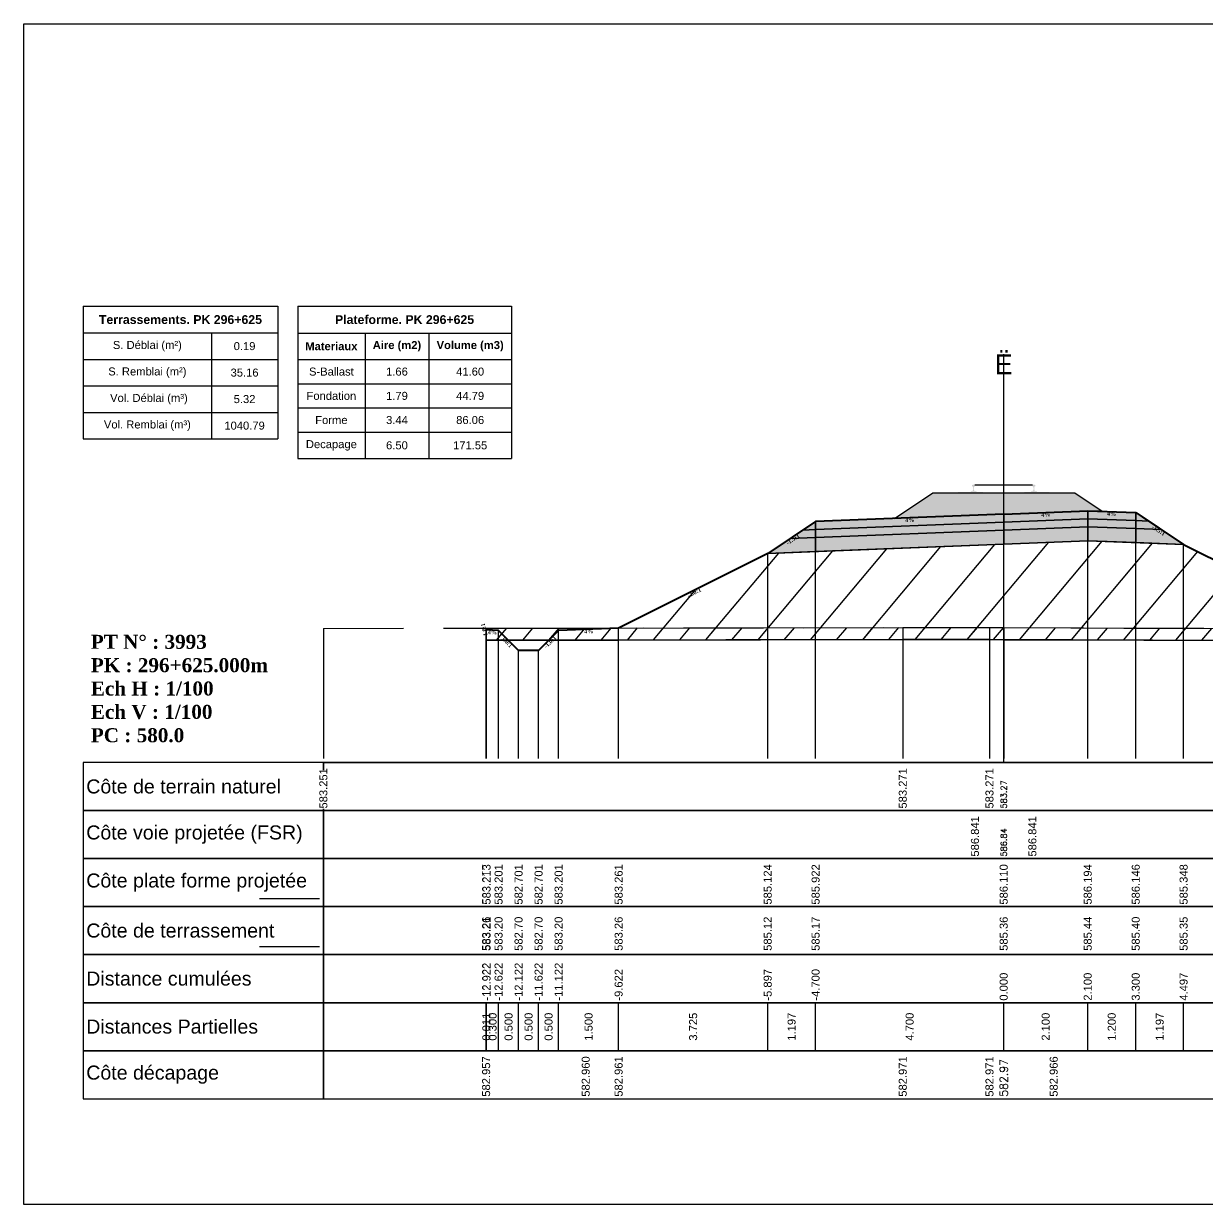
# Model space of a CAD drawing. Header units: millimetres. Extents: x 2762 to 3076, y 916 to 3305.
# Drawn here: x 2950.21 to 2979.79, y 2999.65 to 3029.15 of the extents above; entities that cross this region are included whole.
import ezdxf

# ---------------------------------------------------------------- set-up
doc = ezdxf.new("R2010")
doc.units = ezdxf.units.MM
doc.header["$LTSCALE"] = 2
doc.linetypes.add('CACHE', pattern=[9.525, 6.35, -3.175])
doc.linetypes.add('DASHED', pattern=[0.75, 0.5, -0.25])
for name, color, linetype in [('C-ANNO-TABL', 1, 'Continuous'), ('C-ANNO-TABL-TEXT', 150, 'Continuous'), ('C-ANNO-TABL-TITL', 150, 'Continuous'), ('C-ANNO-TABL-TTBL', 5, 'Continuous'), ('C-ROAD-CORR', 5, 'Continuous'), ('C-ROAD-SCTN', 7, 'Continuous')]:
    doc.layers.add(name, color=color, linetype=linetype)
doc.styles.add('ARIAL', font='arial.ttf')
doc.styles.add('C3D_Etiquette', font='romans.shx')
doc.styles.add('C3D_Profil_Travers', font='romans.shx')
doc.styles.get("Standard").update_dxf_attribs({"font": 'arial.ttf'})

msp = doc.modelspace()

# ---------------------------------------------------------------- hatches: boundary and pattern name
at = {"linetype": 'Continuous', "lineweight": -3}
msp.add_hatch(color=254, dxfattribs=at).paths.add_polyline_path([(2973.487, 3017.241), (2973.487, 3017.426), (2973.602, 3017.447), (2973.95, 3017.447), (2973.95, 3017.452), (2973.876, 3017.452), (2973.876, 3017.462), (2973.877, 3017.463), (2973.879, 3017.464), (2973.88, 3017.464), (2973.9, 3017.466), (2973.903, 3017.466), (2973.906, 3017.468), (2973.934, 3017.478), (2973.937, 3017.479), (2973.938, 3017.481), (2973.939, 3017.482), (2973.94, 3017.486), (2973.941, 3017.493), (2973.942, 3017.502), (2973.943, 3017.513), (2973.943, 3017.537), (2973.942, 3017.552), (2973.942, 3017.559), (2973.941, 3017.565), (2973.94, 3017.569), (2973.94, 3017.571), (2973.939, 3017.575), (2973.938, 3017.576), (2973.937, 3017.578), (2973.936, 3017.579), (2973.935, 3017.58), (2973.919, 3017.585), (2973.917, 3017.587), (2973.916, 3017.588), (2973.915, 3017.59), (2973.915, 3017.592), (2973.915, 3017.61), (2973.916, 3017.615), (2973.917, 3017.617), (2973.919, 3017.619), (2973.921, 3017.621), (2973.924, 3017.622), (2973.925, 3017.622), (2973.929, 3017.623), (2973.933, 3017.624), (2973.936, 3017.624), (2973.94, 3017.624), (2973.945, 3017.624), (2973.948, 3017.624), (2973.951, 3017.624), (2973.955, 3017.624), (2973.958, 3017.624), (2973.962, 3017.624), (2973.967, 3017.624), (2973.97, 3017.624), (2973.974, 3017.623), (2973.978, 3017.622), (2973.979, 3017.622), (2973.981, 3017.621), (2973.984, 3017.619), (2973.986, 3017.617), (2973.987, 3017.615), (2973.987, 3017.61), (2973.987, 3017.592), (2973.987, 3017.59), (2973.987, 3017.588), (2973.986, 3017.587), (2973.984, 3017.585), (2973.968, 3017.58), (2973.967, 3017.579), (2973.965, 3017.578), (2973.964, 3017.576), (2973.964, 3017.575), (2973.963, 3017.571), (2973.962, 3017.569), (2973.962, 3017.565), (2973.961, 3017.559), (2973.96, 3017.552), (2973.96, 3017.537), (2973.96, 3017.513), (2973.961, 3017.502), (2973.962, 3017.493), (2973.963, 3017.486), (2973.964, 3017.482), (2973.965, 3017.481), (2973.966, 3017.479), (2973.968, 3017.478), (2973.997, 3017.468), (2974, 3017.466), (2974.003, 3017.466), (2974.023, 3017.464), (2974.024, 3017.464), (2974.025, 3017.463), (2974.026, 3017.462), (2974.026, 3017.452), (2973.952, 3017.452), (2973.952, 3017.447), (2974.156, 3017.447), (2974.288, 3017.416), (2975.122, 3017.416), (2975.253, 3017.447), (2975.457, 3017.447), (2975.457, 3017.452), (2975.383, 3017.452), (2975.383, 3017.462), (2975.384, 3017.463), (2975.386, 3017.464), (2975.387, 3017.464), (2975.407, 3017.466), (2975.41, 3017.466), (2975.413, 3017.468), (2975.441, 3017.478), (2975.444, 3017.479), (2975.445, 3017.481), (2975.446, 3017.482), (2975.447, 3017.486), (2975.448, 3017.493), (2975.449, 3017.502), (2975.45, 3017.513), (2975.45, 3017.537), (2975.449, 3017.552), (2975.449, 3017.559), (2975.448, 3017.565), (2975.447, 3017.569), (2975.447, 3017.571), (2975.446, 3017.575), (2975.445, 3017.576), (2975.444, 3017.578), (2975.443, 3017.579), (2975.442, 3017.58), (2975.426, 3017.585), (2975.424, 3017.587), (2975.423, 3017.588), (2975.422, 3017.59), (2975.422, 3017.592), (2975.422, 3017.61), (2975.423, 3017.615), (2975.424, 3017.617), (2975.426, 3017.619), (2975.428, 3017.621), (2975.431, 3017.622), (2975.432, 3017.622), (2975.436, 3017.623), (2975.44, 3017.624), (2975.443, 3017.624), (2975.447, 3017.624), (2975.452, 3017.624), (2975.455, 3017.624), (2975.458, 3017.624), (2975.462, 3017.624), (2975.465, 3017.624), (2975.469, 3017.624), (2975.474, 3017.624), (2975.477, 3017.624), (2975.481, 3017.623), (2975.485, 3017.622), (2975.486, 3017.622), (2975.488, 3017.621), (2975.491, 3017.619), (2975.493, 3017.617), (2975.494, 3017.615), (2975.494, 3017.61), (2975.494, 3017.592), (2975.494, 3017.59), (2975.494, 3017.588), (2975.493, 3017.587), (2975.491, 3017.585), (2975.475, 3017.58), (2975.474, 3017.579), (2975.472, 3017.578), (2975.471, 3017.576), (2975.471, 3017.575), (2975.47, 3017.571), (2975.469, 3017.569), (2975.469, 3017.565), (2975.468, 3017.559), (2975.467, 3017.552), (2975.467, 3017.537), (2975.467, 3017.513), (2975.468, 3017.502), (2975.469, 3017.493), (2975.47, 3017.486), (2975.471, 3017.482), (2975.472, 3017.481), (2975.473, 3017.479), (2975.475, 3017.478), (2975.504, 3017.468), (2975.507, 3017.466), (2975.51, 3017.466), (2975.53, 3017.464), (2975.531, 3017.464), (2975.532, 3017.463), (2975.533, 3017.462), (2975.533, 3017.452), (2975.459, 3017.452), (2975.459, 3017.447), (2975.807, 3017.447), (2975.922, 3017.426), (2975.922, 3017.241)])
h = msp.add_hatch(dxfattribs=at)
h.set_pattern_fill('GRAVEL', color=252, scale=0.009, style=0)
h.set_pattern_definition([(228.0128, (2972.136781, 3017.012731), (-1.8288, -2.0574), [0.030755, -3.0447435]), (184.96974, (2972.116207, 3016.989871), (2.743199999, 0.228600013), [0.0527764, -5.2248644]), (132.51045, (2972.063629, 3016.9853), (2.286, -2.5146), [0.0372133, -3.684125]), (267.2737, (2971.974475, 3016.928149), (0.2286, 4.572), [0.0480604, -4.7579794]), (292.83365, (2971.972189, 3016.880143), (-1.143, 2.7432), [0.047127, -4.6655827]), (357.2737, (2971.990477, 3016.836709), (-4.572, 0.2286), [0.0480604, -4.7579794]), (37.69424, (2972.038483, 3016.834423), (-2.9718, -2.286), [0.0635574, -6.2921804]), (72.25533, (2972.088775, 3016.873285), (1.6002, 5.0292), [0.0600048, -5.940473]), (121.42957, (2972.107063, 3016.930435), (-1.8288, 2.9718), [0.048223, -4.774099]), (175.23636, (2972.081917, 3016.971583), (2.5146, -0.2286), [0.055054, -2.697654]), (222.39744, (2972.027053, 3016.9761554), (-2.7432, -2.5146), [0.071197, -7.0485095]), (138.81407, (2972.20079, 3016.925863), (-1.6002, 1.3716), [0.0243004, -2.405751]), (171.46923, (2972.182501, 3016.941865), (2.9718, -0.4572), [0.0462314, -4.5769175]), (225, (2972.13678, 3016.94872), (-3e-17, -0.2286), [0.032329, -0.29096]), (203.1986, (2972.12078, 3016.976155), (1.143, 0.4572), [0.01741, -1.723556]), (291.8014, (2972.104777, 3016.969297), (-0.2286, 0.6858), [0.024621, -1.206428]), (30.9638, (2972.11392, 3016.946437), (0.6858, 0.4572), [0.039989, -1.292967]), (161.565, (2972.14821, 3016.96701), (0.4572, -0.2286), [0.028916, -0.693981]), (16.38954, (2971.972189, 3016.969297), (2.286, 0.6858), [0.040508, -4.0102944]), (70.34618, (2972.011051, 3016.980727), (-0.9144, -2.5146), [0.033984, -3.3643994]), (293.1986, (2972.14821, 3017.01273), (-0.4572, 1.143), [0.034819, -1.7061465]), (343.61046, (2972.161927, 3016.980727), (-2.286, 0.6858), [0.040508, -4.0102944]), (339.44395, (2971.97219, 3016.827565), (-1.143, 0.4572), [0.039063, -1.914096]), (294.77514, (2972.008765, 3016.81385), (-1.143, 2.5146), [0.0327305, -3.2403234]), (66.8014, (2972.150497, 3016.78413), (0.4572, 1.143), [0.034819, -1.7061465]), (17.35402, (2972.164213, 3016.816135), (-2.9718, -0.9144), [0.0383204, -3.793714]), (69.44395, (2972.038483, 3016.784131), (-0.4572, -1.143), [0.0195316, -1.933628]), (101.3099, (2972.13678, 3016.78413), (-0.2286, 0.9144), [0.011656, -1.1539795]), (165.9638, (2972.134495, 3016.79556), (0.6858, -0.2286), [0.047127, -0.895415]), (186.009, (2972.088775, 3016.806991), (2.286, 0.2286), [0.043674, -4.323723]), (303.69, (2972.11392, 3016.925863), (-0.2286, 0.4572), [0.032969, -0.79126]), (353.15723, (2972.132209, 3016.898431), (3.8862, -0.4572), [0.05756, -5.698441]), (60.9454, (2972.18936, 3016.891573), (-0.9144, -1.6002), [0.023536, -2.330045]), (90, (2972.2008, 3016.91215), (-0.2286, 0.2286), [0.013716, -0.214884]), (120.25644, (2972.084203, 3016.81385), (0.9144, -1.6002), [0.031758, -3.1440547]), (48.0128, (2972.068201, 3016.841281), (1.8288, 2.0574), [0.06151, -3.0139886]), (0, (2972.10935, 3016.887), (0.2286, 0.2286), [0.059436, -0.169164]), (325.30485, (2972.168785, 3016.887001), (2.286, -1.6002), [0.036145, -3.5783385]), (254.0546, (2972.198503, 3016.866427), (-0.2286, -0.9144), [0.033285, -1.6309485]), (207.64598, (2972.189359, 3016.834423), (-4.3434, -2.286), [0.054193, -5.365122]), (175.42608, (2972.141353, 3016.809277), (-2.9718, 0.2286), [0.0573327, -5.675926])])
h.paths.add_polyline_path([(2971.972, 3016.784), (2972.93, 3017.422), (2976.48, 3017.422), (2977.169, 3016.963), (2976.805, 3016.977)])
h = msp.add_hatch(color=11, dxfattribs=at)
h.paths.add_polyline_path([(2978.005, 3016.729), (2978.005, 3016.929), (2978.324, 3016.717)])
h.paths.add_polyline_path([(2976.805, 3016.777), (2976.805, 3016.977), (2978.005, 3016.929), (2978.005, 3016.729)])
h.paths.add_polyline_path([(2974.705, 3016.693), (2974.705, 3016.893), (2976.805, 3016.977), (2976.805, 3016.777)])
h.paths.add_polyline_path([(2970.005, 3016.505), (2970.005, 3016.705), (2974.705, 3016.893), (2974.705, 3016.693)])
h.paths.add_polyline_path([(2969.685, 3016.493), (2970.005, 3016.705), (2970.005, 3016.505)])
h = msp.add_hatch(color=30, dxfattribs=at)
h.paths.add_polyline_path([(2978.005, 3016.529), (2978.005, 3016.729), (2978.324, 3016.717), (2978.643, 3016.504)])
h.paths.add_polyline_path([(2976.805, 3016.577), (2976.805, 3016.777), (2978.005, 3016.729), (2978.005, 3016.529)])
h.paths.add_polyline_path([(2974.705, 3016.493), (2974.705, 3016.693), (2976.805, 3016.777), (2976.805, 3016.577)])
h.paths.add_polyline_path([(2970.005, 3016.305), (2970.005, 3016.505), (2974.705, 3016.693), (2974.705, 3016.493)])
h.paths.add_polyline_path([(2969.366, 3016.28), (2969.685, 3016.493), (2970.005, 3016.505), (2970.005, 3016.305)])
h = msp.add_hatch(color=83, dxfattribs=at)
h.paths.add_polyline_path([(2978.005, 3016.179), (2978.005, 3016.529), (2978.643, 3016.504), (2979.201, 3016.132)])
h.paths.add_polyline_path([(2976.805, 3016.227), (2976.805, 3016.577), (2978.005, 3016.529), (2978.005, 3016.179)])
h.paths.add_polyline_path([(2974.705, 3016.143), (2974.705, 3016.493), (2976.805, 3016.577), (2976.805, 3016.227)])
h.paths.add_polyline_path([(2970.005, 3015.955), (2970.005, 3016.305), (2974.705, 3016.493), (2974.705, 3016.143)])
h.paths.add_polyline_path([(2968.808, 3015.908), (2969.366, 3016.28), (2970.005, 3016.305), (2970.005, 3015.955)])
h = msp.add_hatch(dxfattribs=at)
h.set_pattern_fill('_U', color=3, angle=50, style=0, pattern_type=0)
h.set_pattern_definition([(50, (2963.3403, 3013.7426), (-0.766044, 0.64279), [])])
h.paths.add_polyline_path([(2963.34, 3013.743), (2963.583, 3013.985), (2965.083, 3014.045), (2968.808, 3015.908), (2976.805, 3016.227), (2979.201, 3016.132), (2983.433, 3014.016), (2983.433, 3013.716), (2982.067, 3013.73), (2974.35, 3013.755), (2972.183, 3013.755)])
h.paths.add_polyline_path([(2961.772, 3013.74), (2961.772, 3014.04), (2961.783, 3013.997), (2962.083, 3013.985), (2962.326, 3013.741)])
h = msp.add_hatch(dxfattribs=at)
h.set_pattern_fill('_U', color=150, scale=0.5, angle=50, style=0, pattern_type=0)
h.set_pattern_definition([(50, (2963.3403, 3013.7426), (-0.383022, 0.321394), [])])
h.paths.add_polyline_path([(2963.34, 3013.743), (2963.583, 3013.985), (2965.083, 3014.045), (2972.183, 3014.055), (2974.35, 3014.055), (2982.067, 3014.03), (2983.433, 3014.016), (2983.433, 3013.716), (2982.067, 3013.73), (2974.35, 3013.755), (2972.183, 3013.755)])
h.paths.add_polyline_path([(2961.772, 3014.04), (2965.083, 3014.045), (2963.583, 3013.985), (2963.34, 3013.743), (2962.326, 3013.741), (2962.083, 3013.985), (2961.783, 3013.997)])
h.paths.add_polyline_path([(2961.772, 3013.74), (2961.772, 3014.04), (2961.783, 3013.997), (2962.083, 3013.985), (2962.326, 3013.741)])

# ---------------------------------------------------------------- linework, layer by layer
at = {"color": 7, "linetype": 'Continuous', "lineweight": -3}
for p, q in [((2974.705, 3010.684), (2974.705, 3020.884)), ((2957.704, 3010.684), (2991.706, 3010.684)), ((2961.772, 3003.484), (2961.772, 3004.684)), ((2961.783, 3003.484), (2961.783, 3004.684)), ((2961.783, 3003.484), (2961.783, 3004.684)), ((2962.083, 3003.484), (2962.083, 3004.684)), ((2962.083, 3003.484), (2962.083, 3004.684)), ((2962.583, 3003.484), (2962.583, 3004.684)), ((2962.583, 3003.484), (2962.583, 3004.684)), ((2963.083, 3003.484), (2963.083, 3004.684)), ((2963.083, 3003.484), (2963.083, 3004.684)), ((2963.583, 3003.484), (2963.583, 3004.684)), ((2963.583, 3003.484), (2963.583, 3004.684)), ((2965.083, 3003.484), (2965.083, 3004.684)), ((2965.083, 3003.484), (2965.083, 3004.684)), ((2968.808, 3003.484), (2968.808, 3004.684)), ((2968.808, 3003.484), (2968.808, 3004.684)), ((2970.005, 3003.484), (2970.005, 3004.684)), ((2970.005, 3003.484), (2970.005, 3004.684)), ((2974.705, 3003.484), (2974.705, 3004.684)), ((2974.705, 3003.484), (2974.705, 3004.684)), ((2976.805, 3003.484), (2976.805, 3004.684)), ((2976.805, 3003.484), (2976.805, 3004.684)), ((2978.005, 3003.484), (2978.005, 3004.684)), ((2978.005, 3003.484), (2978.005, 3004.684)), ((2979.201, 3003.484), (2979.201, 3004.684)), ((2979.201, 3003.484), (2979.201, 3004.684))]:
    msp.add_line(p, q, dxfattribs=at)
at = {"color": 251, "linetype": 'Continuous', "lineweight": -3}
for p, q in [((2971.972, 3016.784), (2972.93, 3017.422)), ((2972.93, 3017.422), (2976.48, 3017.422)), ((2976.48, 3017.422), (2977.169, 3016.963)), ((2976.805, 3016.977), (2971.972, 3016.784)), ((2974.705, 3016.893), (2976.805, 3016.977)), ((2977.169, 3016.963), (2976.805, 3016.977)), ((2976.805, 3016.777), (2976.805, 3016.977)), ((2976.805, 3016.977), (2978.005, 3016.929)), ((2976.805, 3016.977), (2976.805, 3016.777)), ((2969.685, 3016.493), (2970.005, 3016.705)), ((2970.005, 3016.705), (2974.705, 3016.893)), ((2970.005, 3016.505), (2970.005, 3016.705)), ((2970.005, 3016.705), (2970.005, 3016.505)), ((2974.705, 3016.693), (2970.005, 3016.505)), ((2974.705, 3016.693), (2974.705, 3016.893)), ((2974.705, 3016.893), (2974.705, 3016.693)), ((2976.805, 3016.777), (2974.705, 3016.693)), ((2978.005, 3016.729), (2976.805, 3016.777)), ((2978.005, 3016.729), (2978.005, 3016.929)), ((2978.005, 3016.929), (2978.324, 3016.717)), ((2978.005, 3016.929), (2978.005, 3016.729)), ((2978.324, 3016.717), (2978.005, 3016.729)), ((2970.005, 3016.505), (2969.685, 3016.493))]:
    msp.add_line(p, q, dxfattribs=at)
at = {"color": 53, "linetype": 'Continuous', "lineweight": -3}
for p, q in [((2970.005, 3016.505), (2974.705, 3016.693)), ((2974.705, 3016.693), (2976.805, 3016.777)), ((2974.705, 3016.493), (2974.705, 3016.693)), ((2974.705, 3016.693), (2974.705, 3016.493)), ((2976.805, 3016.577), (2976.805, 3016.777)), ((2976.805, 3016.777), (2978.005, 3016.729)), ((2976.805, 3016.777), (2976.805, 3016.577)), ((2978.005, 3016.529), (2978.005, 3016.729)), ((2978.005, 3016.729), (2978.324, 3016.717)), ((2978.005, 3016.729), (2978.005, 3016.529)), ((2978.324, 3016.717), (2978.643, 3016.504)), ((2969.366, 3016.28), (2969.685, 3016.493)), ((2969.685, 3016.493), (2970.005, 3016.505)), ((2970.005, 3016.305), (2970.005, 3016.505)), ((2970.005, 3016.505), (2970.005, 3016.305)), ((2974.705, 3016.493), (2970.005, 3016.305)), ((2970.005, 3016.305), (2974.705, 3016.493)), ((2976.805, 3016.577), (2974.705, 3016.493)), ((2974.705, 3016.493), (2976.805, 3016.577)), ((2974.705, 3016.143), (2974.705, 3016.493)), ((2974.705, 3016.493), (2974.705, 3016.143)), ((2978.005, 3016.529), (2976.805, 3016.577)), ((2976.805, 3016.227), (2976.805, 3016.577)), ((2976.805, 3016.577), (2978.005, 3016.529)), ((2976.805, 3016.577), (2976.805, 3016.227)), ((2978.643, 3016.504), (2978.005, 3016.529)), ((2978.005, 3016.179), (2978.005, 3016.529)), ((2978.005, 3016.529), (2978.643, 3016.504)), ((2978.005, 3016.529), (2978.005, 3016.179)), ((2978.643, 3016.504), (2979.201, 3016.132)), ((2968.808, 3015.908), (2969.366, 3016.28)), ((2970.005, 3016.305), (2969.366, 3016.28)), ((2969.366, 3016.28), (2970.005, 3016.305)), ((2970.005, 3015.955), (2970.005, 3016.305)), ((2970.005, 3016.305), (2970.005, 3015.955)), ((2974.705, 3016.143), (2970.005, 3015.955)), ((2976.805, 3016.227), (2974.705, 3016.143)), ((2978.005, 3016.179), (2976.805, 3016.227)), ((2979.201, 3016.132), (2978.005, 3016.179)), ((2970.005, 3015.955), (2968.808, 3015.908))]:
    msp.add_line(p, q, dxfattribs=at)
at = {"color": 253, "linetype": 'Continuous', "lineweight": -3}
for p, q in [((2968.808, 3015.908), (2976.805, 3016.227)), ((2976.805, 3016.227), (2979.201, 3016.132)), ((2979.201, 3016.132), (2983.433, 3014.016)), ((2965.083, 3014.045), (2968.808, 3015.908)), ((2961.772, 3014.04), (2965.083, 3014.045)), ((2961.783, 3013.997), (2961.772, 3014.04)), ((2961.772, 3013.74), (2961.772, 3014.04)), ((2961.772, 3014.04), (2961.783, 3013.997)), ((2961.772, 3013.74), (2961.772, 3014.04)), ((2961.772, 3014.04), (2961.783, 3013.997)), ((2962.083, 3013.985), (2961.783, 3013.997)), ((2961.783, 3013.997), (2962.083, 3013.985)), ((2961.783, 3013.997), (2962.083, 3013.985)), ((2963.583, 3013.985), (2965.083, 3014.045)), ((2965.083, 3014.045), (2963.583, 3013.985)), ((2963.583, 3013.985), (2965.083, 3014.045)), ((2965.083, 3014.045), (2972.183, 3014.055)), ((2972.183, 3014.055), (2974.35, 3014.055)), ((2974.35, 3014.055), (2982.067, 3014.03)), ((2962.326, 3013.741), (2961.772, 3013.74)), ((2962.326, 3013.741), (2961.772, 3013.74)), ((2962.326, 3013.741), (2962.083, 3013.985)), ((2962.083, 3013.985), (2962.326, 3013.741)), ((2962.083, 3013.985), (2962.326, 3013.741)), ((2963.34, 3013.743), (2962.326, 3013.741)), ((2962.326, 3013.741), (2963.34, 3013.743)), ((2962.583, 3013.485), (2962.326, 3013.741)), ((2963.34, 3013.743), (2963.083, 3013.485)), ((2963.34, 3013.743), (2963.583, 3013.985)), ((2963.583, 3013.985), (2963.34, 3013.743)), ((2963.34, 3013.743), (2963.583, 3013.985)), ((2972.183, 3013.755), (2963.34, 3013.743)), ((2972.183, 3013.755), (2963.34, 3013.743)), ((2974.35, 3013.755), (2972.183, 3013.755)), ((2974.35, 3013.755), (2972.183, 3013.755)), ((2982.067, 3013.73), (2974.35, 3013.755)), ((2982.067, 3013.73), (2974.35, 3013.755)), ((2963.083, 3013.485), (2962.583, 3013.485))]:
    msp.add_line(p, q, dxfattribs=at)
at = {"color": 8, "linetype": 'CACHE', "lineweight": -3}
for p, q in [((2974.705, 3010.784), (2974.705, 3016.143)), ((2974.705, 3010.784), (2974.705, 3016.143)), ((2976.805, 3010.784), (2976.805, 3016.227)), ((2978.005, 3010.784), (2978.005, 3016.179)), ((2979.201, 3010.784), (2979.201, 3016.132)), ((2968.808, 3010.784), (2968.808, 3015.908)), ((2970.005, 3010.784), (2970.005, 3015.955)), ((2961.772, 3010.784), (2961.772, 3014.04)), ((2961.783, 3010.784), (2961.783, 3013.997)), ((2965.083, 3010.784), (2965.083, 3014.045)), ((2962.083, 3010.784), (2962.083, 3013.985)), ((2963.583, 3010.784), (2963.583, 3013.985)), ((2962.583, 3010.784), (2962.583, 3013.485)), ((2963.083, 3010.784), (2963.083, 3013.485))]:
    msp.add_line(p, q, dxfattribs=at)
at = {"color": 105, "linetype": 'DASHED', "lineweight": -3, "ltscale": 2}
for p, q in [((2957.705, 3014.035), (2972.183, 3014.055)), ((2972.183, 3014.055), (2974.35, 3014.055)), ((2974.35, 3014.055), (2974.705, 3014.054)), ((2974.705, 3014.054), (2982.067, 3014.03))]:
    msp.add_line(p, q, dxfattribs=at)
at = {"color": 98, "linetype": 'CACHE', "lineweight": -3}
for p, q in [((2957.705, 3014.035), (2957.705, 3010.784)), ((2972.183, 3014.055), (2972.183, 3010.784)), ((2974.35, 3014.055), (2974.35, 3010.784)), ((2974.705, 3014.054), (2974.705, 3010.784))]:
    msp.add_line(p, q, dxfattribs=at)
at = {"color": 6, "linetype": 'Continuous', "lineweight": -3}
for p, q in [((2961.772, 3013.74), (2964.261, 3013.744)), ((2964.261, 3013.744), (2965.083, 3013.745)), ((2965.083, 3013.745), (2972.183, 3013.755)), ((2972.183, 3013.755), (2974.35, 3013.755)), ((2974.35, 3013.755), (2974.705, 3013.754)), ((2974.705, 3013.754), (2975.955, 3013.749)), ((2975.955, 3013.749), (2982.067, 3013.73))]:
    msp.add_line(p, q, dxfattribs=at)
at = {"color": 154, "linetype": 'Continuous', "lineweight": -3}
msp.add_line((2956.104, 3007.284), (2957.604, 3007.284), dxfattribs=at)
at = {"color": 1, "linetype": 'Continuous', "lineweight": -3}
msp.add_line((2956.104, 3006.084), (2957.604, 3006.084), dxfattribs=at)
at = {"color": 7, "linetype": 'Continuous', "lineweight": -3}
for points in [[(2957.704, 3009.484), (2957.704, 3010.684), (2951.704, 3010.684), (2951.704, 3009.484)], [(2957.704, 3009.484), (2991.706, 3009.484), (2991.706, 3010.684), (2957.704, 3010.684)], [(2957.704, 3008.284), (2957.704, 3009.484), (2951.704, 3009.484), (2951.704, 3008.284)], [(2957.704, 3008.284), (2991.706, 3008.284), (2991.706, 3009.484), (2957.704, 3009.484)], [(2957.704, 3007.084), (2957.704, 3008.284), (2951.704, 3008.284), (2951.704, 3007.084)], [(2957.704, 3007.084), (2991.706, 3007.084), (2991.706, 3008.284), (2957.704, 3008.284)], [(2957.704, 3005.884), (2957.704, 3007.084), (2951.704, 3007.084), (2951.704, 3005.884)], [(2957.704, 3005.884), (2991.706, 3005.884), (2991.706, 3007.084), (2957.704, 3007.084)], [(2957.704, 3004.684), (2957.704, 3005.884), (2951.704, 3005.884), (2951.704, 3004.684)], [(2957.704, 3004.684), (2991.706, 3004.684), (2991.706, 3005.884), (2957.704, 3005.884)], [(2957.704, 3003.484), (2957.704, 3004.684), (2951.704, 3004.684), (2951.704, 3003.484)], [(2957.704, 3003.484), (2991.706, 3003.484), (2991.706, 3004.684), (2957.704, 3004.684)], [(2957.704, 3002.284), (2957.704, 3003.484), (2951.704, 3003.484), (2951.704, 3002.284)], [(2957.704, 3002.284), (2991.706, 3002.284), (2991.706, 3003.484), (2957.704, 3003.484)]]:
    msp.add_3dface(points, dxfattribs=at)
at = {"layer": 'C-ANNO-TABL', "color": 7, "linetype": 'Continuous', "lineweight": -3}
for p, q in [((2951.704, 3021.419), (2954.908, 3021.419)), ((2954.908, 3021.419), (2956.563, 3021.419)), ((2954.908, 3021.419), (2954.908, 3020.757)), ((2957.063, 3021.416), (2958.745, 3021.416)), ((2958.745, 3021.416), (2960.341, 3021.416)), ((2958.745, 3021.416), (2958.745, 3020.754)), ((2960.341, 3021.416), (2962.403, 3021.416)), ((2960.341, 3021.416), (2960.341, 3020.754)), ((2951.704, 3020.757), (2954.908, 3020.757)), ((2954.908, 3020.757), (2956.563, 3020.757)), ((2954.908, 3020.757), (2954.908, 3020.095)), ((2957.063, 3020.754), (2958.745, 3020.754)), ((2958.745, 3020.754), (2960.341, 3020.754)), ((2958.745, 3020.754), (2958.745, 3020.147)), ((2960.341, 3020.754), (2962.403, 3020.754)), ((2960.341, 3020.754), (2960.341, 3020.147)), ((2951.704, 3020.095), (2954.908, 3020.095)), ((2954.908, 3020.095), (2956.563, 3020.095)), ((2954.908, 3020.095), (2954.908, 3019.432)), ((2957.063, 3020.147), (2958.745, 3020.147)), ((2958.745, 3020.147), (2960.341, 3020.147)), ((2958.745, 3020.147), (2958.745, 3019.543)), ((2960.341, 3020.147), (2962.403, 3020.147)), ((2960.341, 3020.147), (2960.341, 3019.543)), ((2951.704, 3019.432), (2954.908, 3019.432)), ((2954.908, 3019.432), (2956.563, 3019.432)), ((2954.908, 3019.432), (2954.908, 3018.77)), ((2957.063, 3019.543), (2958.745, 3019.543)), ((2958.745, 3019.543), (2960.341, 3019.543)), ((2958.745, 3019.543), (2958.745, 3018.939)), ((2960.341, 3019.543), (2962.403, 3019.543)), ((2960.341, 3019.543), (2960.341, 3018.939)), ((2957.063, 3018.939), (2958.745, 3018.939)), ((2958.745, 3018.939), (2960.341, 3018.939)), ((2958.745, 3018.939), (2958.745, 3018.28)), ((2960.341, 3018.939), (2962.403, 3018.939)), ((2960.341, 3018.939), (2960.341, 3018.28))]:
    msp.add_line(p, q, dxfattribs=at)
at = {"layer": 'C-ANNO-TABL-TTBL', "color": 7, "linetype": 'Continuous', "lineweight": -3}
for p, q in [((2951.704, 3022.084), (2956.563, 3022.084)), ((2951.704, 3022.084), (2951.704, 3021.419)), ((2956.563, 3022.084), (2956.563, 3021.419)), ((2957.063, 3022.084), (2962.403, 3022.084)), ((2957.063, 3022.084), (2957.063, 3021.416)), ((2962.403, 3022.084), (2962.403, 3021.416)), ((2951.704, 3021.419), (2951.704, 3020.757)), ((2956.563, 3021.419), (2956.563, 3020.757)), ((2957.063, 3021.416), (2957.063, 3020.754)), ((2962.403, 3021.416), (2962.403, 3020.754)), ((2951.704, 3020.757), (2951.704, 3020.095)), ((2956.563, 3020.757), (2956.563, 3020.095)), ((2957.063, 3020.754), (2957.063, 3020.147)), ((2962.403, 3020.754), (2962.403, 3020.147)), ((2951.704, 3020.095), (2951.704, 3019.432)), ((2956.563, 3020.095), (2956.563, 3019.432)), ((2957.063, 3020.147), (2957.063, 3019.543)), ((2962.403, 3020.147), (2962.403, 3019.543)), ((2951.704, 3019.432), (2951.704, 3018.77)), ((2956.563, 3019.432), (2956.563, 3018.77)), ((2957.063, 3019.543), (2957.063, 3018.939)), ((2962.403, 3019.543), (2962.403, 3018.939)), ((2951.704, 3018.77), (2954.908, 3018.77)), ((2954.908, 3018.77), (2956.563, 3018.77)), ((2957.063, 3018.939), (2957.063, 3018.28)), ((2962.403, 3018.939), (2962.403, 3018.28)), ((2957.063, 3018.28), (2958.745, 3018.28)), ((2958.745, 3018.28), (2960.341, 3018.28)), ((2960.341, 3018.28), (2962.403, 3018.28))]:
    msp.add_line(p, q, dxfattribs=at)
at = {"layer": 'C-ROAD-CORR', "color": 1, "linetype": 'Continuous', "lineweight": 40}
for p, q in [((2974.705, 3016.893), (2976.805, 3016.977)), ((2976.805, 3016.977), (2978.005, 3016.929)), ((2970.005, 3016.705), (2968.808, 3015.908)), ((2974.705, 3016.893), (2970.005, 3016.705)), ((2978.005, 3016.929), (2979.201, 3016.132)), ((2979.201, 3016.132), (2983.433, 3014.016)), ((2968.808, 3015.908), (2965.083, 3014.045)), ((2961.783, 3013.997), (2961.772, 3014.04)), ((2962.083, 3013.985), (2961.783, 3013.997)), ((2965.083, 3014.045), (2963.583, 3013.985)), ((2962.583, 3013.485), (2962.083, 3013.985)), ((2963.583, 3013.985), (2963.083, 3013.485)), ((2963.083, 3013.485), (2962.583, 3013.485))]:
    msp.add_line(p, q, dxfattribs=at)
at = {"layer": 'C-ROAD-CORR', "color": 102, "linetype": 'Continuous', "lineweight": -3, "ltscale": 0.5}
for p, q in [((2974.705, 3016.143), (2970.005, 3015.955)), ((2974.705, 3016.143), (2976.805, 3016.227)), ((2976.805, 3016.227), (2978.005, 3016.179)), ((2978.005, 3016.179), (2979.201, 3016.132)), ((2970.005, 3015.955), (2968.808, 3015.908))]:
    msp.add_line(p, q, dxfattribs=at)
at = {"layer": 'C-ROAD-CORR', "color": 1, "linetype": 'Continuous', "lineweight": -3}
for p, q in [((2962.583, 3013.485), (2962.083, 3013.985)), ((2963.583, 3013.985), (2963.083, 3013.485))]:
    msp.add_line(p, q, dxfattribs=at)
at = {"layer": 'C-ROAD-SCTN', "color": 154, "linetype": 'Continuous', "lineweight": -3}
for p, q in [((2973.987, 3017.624), (2974.705, 3017.624)), ((2974.705, 3017.624), (2975.422, 3017.624)), ((2974.705, 3016.893), (2976.805, 3016.977)), ((2976.805, 3016.977), (2978.005, 3016.929)), ((2968.808, 3015.908), (2970.005, 3016.705)), ((2970.005, 3016.705), (2974.705, 3016.893)), ((2978.005, 3016.929), (2979.201, 3016.132)), ((2979.201, 3016.132), (2983.433, 3014.016)), ((2965.083, 3014.045), (2968.808, 3015.908)), ((2961.772, 3014.04), (2961.783, 3013.997)), ((2961.783, 3013.997), (2962.083, 3013.985)), ((2963.583, 3013.985), (2965.083, 3014.045)), ((2962.083, 3013.985), (2962.583, 3013.485)), ((2963.083, 3013.485), (2963.583, 3013.985)), ((2962.583, 3013.485), (2963.083, 3013.485))]:
    msp.add_line(p, q, dxfattribs=at)
at = {"layer": 'C-ROAD-SCTN', "color": 140, "linetype": 'Continuous', "lineweight": -3}
for p, q in [((2971.972, 3016.784), (2972.93, 3017.422)), ((2972.93, 3017.422), (2972.973, 3017.422)), ((2972.973, 3017.422), (2974.705, 3017.422)), ((2974.705, 3017.422), (2976.436, 3017.422)), ((2976.436, 3017.422), (2976.48, 3017.422)), ((2976.48, 3017.422), (2977.169, 3016.963))]:
    msp.add_line(p, q, dxfattribs=at)
at = {"layer": 'C-ROAD-SCTN', "color": 1, "linetype": 'Continuous', "lineweight": -3}
for p, q in [((2970.005, 3015.955), (2974.705, 3016.143)), ((2974.705, 3016.143), (2976.805, 3016.227)), ((2976.805, 3016.227), (2978.005, 3016.179)), ((2978.005, 3016.179), (2979.201, 3016.132)), ((2979.201, 3016.132), (2983.433, 3014.016)), ((2965.083, 3014.045), (2968.808, 3015.908)), ((2968.808, 3015.908), (2970.005, 3015.955)), ((2961.772, 3014.04), (2961.783, 3013.997)), ((2961.783, 3013.997), (2962.083, 3013.985)), ((2963.583, 3013.985), (2965.083, 3014.045)), ((2962.083, 3013.985), (2962.583, 3013.485)), ((2963.083, 3013.485), (2963.583, 3013.985)), ((2962.583, 3013.485), (2963.083, 3013.485))]:
    msp.add_line(p, q, dxfattribs=at)

# ---------------------------------------------------------------- texts
at = {"color": 7, "linetype": 'Continuous', "lineweight": -3}
for s, insert, char_height, attachment_point, style in [('{\\fWingdings|b0|i0|c2|p0;Ë}', (2974.705, 3020.384), 0.5, 8, 'C3D_Profil_Travers'), ('{\\fTimes New Roman|b1|i0|c0|p18;PT N° : 3993\\PPK : 296+625.000m\\PEch H : 1/100\\PEch V : 1/100\\PPC : 580.0}', (2951.893, 3011.184), 0.35, 7, 'C3D_Profil_Travers'), ('{\\fArial|b0|i0|c0|p34;Côte de terrain naturel}', (2951.779, 3010.084), 0.35, 4, 'C3D_Etiquette'), ('{\\fArial|b0|i0|c0|p34;Côte plate forme projetée}', (2951.779, 3007.684), 0.35, 4, 'C3D_Etiquette'), ('{\\fArial|b0|i0|c0|p34;Côte de terrassement}', (2951.779, 3006.484), 0.35, 4, 'C3D_Etiquette'), ('{\\fArial|b0|i0|c0|p34;Distance cumulées}', (2951.779, 3005.284), 0.35, 4, 'C3D_Etiquette'), ('{\\fArial|b0|i0|c0|p34;Distances Partielles}', (2951.779, 3004.084), 0.35, 4, 'C3D_Etiquette'), ('{\\fArial|b0|i0|c0|p34;Côte décapage}', (2951.779, 3002.884), 0.35, 4, 'C3D_Etiquette')]:
    msp.add_mtext(s, dxfattribs=dict(at, insert=insert, char_height=char_height, attachment_point=attachment_point, style=style))
at = {"color": 7, "linetype": 'Continuous', "lineweight": -3, "char_height": 0.1, "style": 'C3D_Etiquette'}
for s, insert, width, attachment_point, rotation in [('{\\fTimes New Roman|b1|i0|c0|p18;4%}', (2977.404, 3016.949), 0.42071, 2, 357.7094), ('{\\fTimes New Roman|b1|i0|c0|p18;4%}', (2972.355, 3016.795), 0.42071, 2, 2.2906), ('{\\fTimes New Roman|b1|i0|c0|p18;4%}', (2975.755, 3016.931), 0.37094, 2, 2.2906), ('{\\fTimes New Roman|b1|i0|c0|p18;-1.5:1}', (2969.408, 3016.303), 0.34598, 2, 33.6901), ('{\\fTimes New Roman|b1|i0|c0|p18;-1.5:1}', (2978.601, 3016.527), 0.34598, 2, 326.3099), ('{\\fTimes New Roman|b1|i0|c0|p18;-2.0:1}', (2966.947, 3014.973), 0.34598, 2, 26.5651), ('{\\fTimes New Roman|b1|i0|c0|p18;1.0:1}', (2961.773, 3014.018), 0.29446, 8, 104.0362), ('{\\fTimes New Roman|b1|i0|c0|p18;4%}', (2964.333, 3014.011), 0.42071, 2, 2.2906), ('{\\fTimes New Roman|b1|i0|c0|p18;4%}', (2961.932, 3013.987), 0.37094, 2, 357.7094), ('{\\fTimes New Roman|b1|i0|c0|p18;1.0:1}', (2962.33, 3013.732), 0.29001, 2, 315), ('{\\fTimes New Roman|b1|i0|c0|p18;-1.0:1}', (2963.335, 3013.732), 0.34598, 2, 45)]:
    msp.add_mtext(s, dxfattribs=dict(at, insert=insert, width=width, attachment_point=attachment_point, rotation=rotation))
at = {"color": 7, "linetype": 'Continuous', "lineweight": -3, "rotation": 90, "style": 'C3D_Profil_Travers'}
for s, insert, char_height, attachment_point in [('583.27', (2974.705, 3009.534), 0.15, 4), ('586.84', (2974.705, 3008.334), 0.15, 4), ('{\\fArial|b0|i0|c0|p34;583.26}', (2961.772, 3005.979), 0.2, 4), ('{\\fArial|b0|i0|c0|p34;583.21}', (2961.783, 3005.979), 0.2, 4), ('{\\fArial|b0|i0|c0|p34;583.20}', (2962.083, 3005.979), 0.2, 4), ('{\\fArial|b0|i0|c0|p34;582.70}', (2962.583, 3005.979), 0.2, 4), ('{\\fArial|b0|i0|c0|p34;582.70}', (2963.083, 3005.979), 0.2, 4), ('{\\fArial|b0|i0|c0|p34;583.20}', (2963.583, 3005.979), 0.2, 4), ('{\\fArial|b0|i0|c0|p34;583.26}', (2965.083, 3005.979), 0.2, 4), ('{\\fArial|b0|i0|c0|p34;585.12}', (2968.808, 3005.979), 0.2, 4), ('{\\fArial|b0|i0|c0|p34;585.17}', (2970.005, 3005.979), 0.2, 4), ('{\\fArial|b0|i0|c0|p34;585.36}', (2974.705, 3005.979), 0.2, 4), ('{\\fArial|b0|i0|c0|p34;585.44}', (2976.805, 3005.979), 0.2, 4), ('{\\fArial|b0|i0|c0|p34;585.40}', (2978.005, 3005.979), 0.2, 4), ('{\\fArial|b0|i0|c0|p34;585.35}', (2979.201, 3005.979), 0.2, 4), ('{\\fArial|b0|i0|c0|p34;0.011}', (2961.777, 3004.084), 0.2, 5), ('{\\fArial|b0|i0|c0|p34;0.300}', (2961.933, 3004.084), 0.2, 5), ('{\\fArial|b0|i0|c0|p34;0.500}', (2962.333, 3004.084), 0.2, 5), ('{\\fArial|b0|i0|c0|p34;0.500}', (2962.833, 3004.084), 0.2, 5), ('{\\fArial|b0|i0|c0|p34;0.500}', (2963.333, 3004.084), 0.2, 5), ('{\\fArial|b0|i0|c0|p34;1.500}', (2964.333, 3004.084), 0.2, 5), ('{\\fArial|b0|i0|c0|p34;3.725}', (2966.945, 3004.084), 0.2, 5), ('{\\fArial|b0|i0|c0|p34;1.197}', (2969.406, 3004.084), 0.2, 5), ('{\\fArial|b0|i0|c0|p34;4.700}', (2972.355, 3004.084), 0.2, 5), ('{\\fArial|b0|i0|c0|p34;2.100}', (2975.755, 3004.084), 0.2, 5), ('{\\fArial|b0|i0|c0|p34;1.200}', (2977.405, 3004.084), 0.2, 5), ('{\\fArial|b0|i0|c0|p34;1.197}', (2978.603, 3004.084), 0.2, 5), ('582.97', (2974.705, 3002.334), 0.2, 4)]:
    msp.add_mtext(s, dxfattribs=dict(at, insert=insert, char_height=char_height, attachment_point=attachment_point))
at = {"color": 7, "linetype": 'Continuous', "lineweight": -3, "insert": (2951.779, 3008.884), "char_height": 0.35, "attachment_point": 4}
msp.add_mtext('{\\fArial|b0|i0|c0|p34;Côte voie projetée (FSR)}', dxfattribs=at)
at = {"layer": 'C-ANNO-TABL-TEXT', "color": 7, "linetype": 'Continuous', "lineweight": -3, "char_height": 0.2, "attachment_point": 5, "style": 'ARIAL'}
for s, insert in [('{\\fArial|b0|i0|c0|p34;\\C7;0.19}', (2955.735, 3021.088)), ('{\\fArial|b0|i0|c0|p34;\\C7;35.16}', (2955.735, 3020.426)), ('{\\fArial|b0|i0|c0|p34;\\C7;S-Ballast}', (2957.904, 3020.451)), ('{\\fArial|b0|i0|c0|p34;\\C7;1.66}', (2959.543, 3020.451)), ('{\\C18;\\c0;41.60}', (2961.372, 3020.451)), ('{\\fArial|b0|i0|c0|p34;\\C7;Fondation}', (2957.904, 3019.845)), ('{\\fArial|b0|i0|c0|p34;\\C7;1.79}', (2959.543, 3019.845)), ('{\\C18;\\c0;44.79}', (2961.372, 3019.845)), ('{\\fArial|b0|i0|c0|p34;\\C7;5.32}', (2955.735, 3019.764)), ('{\\fArial|b0|i0|c0|p34;\\C7;Forme}', (2957.904, 3019.241)), ('{\\fArial|b0|i0|c0|p34;\\C7;3.44}', (2959.543, 3019.241)), ('{\\C18;\\c0;86.06}', (2961.372, 3019.241)), ('{\\fArial|b0|i0|c0|p34;\\C7;1040.79}', (2955.735, 3019.101)), ('{\\fArial|b0|i0|c0|p34;\\C7;Decapage}', (2957.904, 3018.609)), ('{\\fArial|b0|i0|c0|p34;\\C7;6.50}', (2959.543, 3018.609)), ('{\\C18;\\c0;171.55}', (2961.372, 3018.609))]:
    msp.add_mtext(s, dxfattribs=dict(at, insert=insert))
at = {"layer": 'C-ANNO-TABL-TITL', "color": 7, "linetype": 'Continuous', "lineweight": -3, "attachment_point": 5, "style": 'ARIAL'}
for s, insert, char_height in [('{\\fArial|b1|i0|c0|p34;\\C7;Terrassements. PK 296+625}', (2954.133, 3021.751), 0.22), ('{\\fArial|b1|i0|c0|p34;\\C18;\\c0;Plateforme. PK 296+625}', (2959.733, 3021.75), 0.22), ('{\\fArial|b0|i0|c0|p34;\\C7;S. Déblai (m²) }', (2953.306, 3021.088), 0.2), ('{\\fArial|b1|i0|c0|p34;\\C7;Materiaux   }', (2957.904, 3021.085), 0.2), ('{\\fArial|b1|i0|c0|p34;\\C7;Aire (m2)}', (2959.543, 3021.085), 0.2), ('{\\fArial|b1|i0|c0|p34;\\C7;Volume (m3)}', (2961.372, 3021.085), 0.2), ('{\\fArial|b0|i0|c0|p34;\\C7;S. Remblai (m²) }', (2953.306, 3020.426), 0.2), ('{\\fArial|b0|i0|c0|p34;\\C7; Vol. Déblai (m³) }', (2953.306, 3019.764), 0.2), ('{\\fArial|b0|i0|c0|p34;\\C7;Vol. Remblai (m³)}', (2953.306, 3019.101), 0.2)]:
    msp.add_mtext(s, dxfattribs=dict(at, insert=insert, char_height=char_height))

# ---------------------------------------------------------------- next in the draw order: texts
at = {"color": 7, "linetype": 'Continuous', "lineweight": -3, "char_height": 0.2, "attachment_point": 4, "rotation": 90, "style": 'C3D_Profil_Travers', "bg_fill": 3, "box_fill_scale": 1.000375, "bg_fill_color": 256, "bg_fill_true_color": 13158600, "bg_fill_transparency": 0}
for s, insert, width in [('{\\fArial|b0|i0|c0|p34;583.251}', (2957.705, 3009.534), 0.95654), ('{\\fArial|b0|i0|c0|p34;583.271}', (2972.183, 3009.534), 0.95654), ('{\\fArial|b0|i0|c0|p34;583.271}', (2974.35, 3009.534), 0.95654), ('{\\fArial|b0|i0|c0|p34;586.841}', (2973.987, 3008.334), 0.95654), ('{\\fArial|b0|i0|c0|p34;586.841}', (2975.422, 3008.334), 0.95654), ('{\\fArial|b0|i0|c0|p34;583.257}', (2961.772, 3007.134), 0.99553), ('{\\fArial|b0|i0|c0|p34;582.701}', (2962.583, 3007.134), 0.95654), ('{\\fArial|b0|i0|c0|p34;582.701}', (2963.083, 3007.134), 0.95654), ('{\\fArial|b0|i0|c0|p34;583.201}', (2963.583, 3007.134), 0.95654), ('{\\fArial|b0|i0|c0|p34;583.261}', (2965.083, 3007.134), 0.95654), ('{\\fArial|b0|i0|c0|p34;585.124}', (2968.808, 3007.134), 0.99471), ('{\\fArial|b0|i0|c0|p34;585.922}', (2970.005, 3007.134), 0.99347), ('{\\fArial|b0|i0|c0|p34;586.110}', (2974.705, 3007.134), 0.99484), ('{\\fArial|b0|i0|c0|p34;586.194}', (2976.805, 3007.134), 0.99471), ('{\\fArial|b0|i0|c0|p34;586.146}', (2978.005, 3007.134), 0.99539), ('{\\fArial|b0|i0|c0|p34;585.348}', (2979.201, 3007.134), 0.99595), ('{\\fArial|b0|i0|c0|p34;\\C256;-12.933}', (2961.772, 3004.734), 0.93532), ('{\\fArial|b0|i0|c0|p34;\\C256;-12.122}', (2962.583, 3004.734), 0.93325), ('{\\fArial|b0|i0|c0|p34;\\C256;-11.622}', (2963.083, 3004.734), 0.93325), ('{\\fArial|b0|i0|c0|p34;\\C256;-11.122}', (2963.583, 3004.734), 0.93325), ('{\\fArial|b0|i0|c0|p34;\\C256;-9.622}', (2965.083, 3004.734), 0.77631), ('{\\fArial|b0|i0|c0|p34;\\C256;-5.897}', (2968.808, 3004.734), 0.77838), ('{\\fArial|b0|i0|c0|p34;\\C256;-4.700}', (2970.005, 3004.734), 0.77769), ('{\\fArial|b0|i0|c0|p34;\\C256;0.000}', (2974.705, 3004.734), 0.68096), ('{\\fArial|b0|i0|c0|p34;\\C256;2.100}', (2976.805, 3004.734), 0.6844), ('{\\fArial|b0|i0|c0|p34;\\C256;3.300}', (2978.005, 3004.734), 0.68082), ('{\\fArial|b0|i0|c0|p34;\\C256;4.497}', (2979.201, 3004.734), 0.68978), ('{\\fArial|b0|i0|c0|p34;582.957}', (2961.772, 3002.334), 0.99553), ('{\\fArial|b0|i0|c0|p34;582.960}', (2964.261, 3002.334), 0.99484), ('{\\fArial|b0|i0|c0|p34;582.961}', (2965.083, 3002.334), 0.95654), ('{\\fArial|b0|i0|c0|p34;582.971}', (2972.183, 3002.334), 0.95654), ('{\\fArial|b0|i0|c0|p34;582.971}', (2974.35, 3002.334), 0.95654), ('{\\fArial|b0|i0|c0|p34;582.966}', (2975.955, 3002.334), 0.99539)]:
    msp.add_mtext(s, dxfattribs=dict(at, insert=insert, width=width))

# ---------------------------------------------------------------- next in the draw order: texts
for s, insert, width in [('{\\fArial|b0|i0|c0|p34;583.213}', (2961.783, 3007.134), 0.99553), ('{\\fArial|b0|i0|c0|p34;\\C256;-12.922}', (2961.783, 3004.734), 0.93325)]:
    msp.add_mtext(s, dxfattribs=dict(at, insert=insert, width=width))

# ---------------------------------------------------------------- next in the draw order: texts
for s, insert, width in [('{\\fArial|b0|i0|c0|p34;583.201}', (2962.083, 3007.134), 0.95654), ('{\\fArial|b0|i0|c0|p34;\\C256;-12.622}', (2962.083, 3004.734), 0.93325)]:
    msp.add_mtext(s, dxfattribs=dict(at, insert=insert, width=width))

# ---------------------------------------------------------------- next in the draw order: linework, layer by layer
msp.add_lwpolyline([(2950.215, 3029.145), (2999.215, 3029.145), (2999.215, 2999.645), (2950.215, 2999.645)], close=True)

doc.saveas('drawing.dxf')
